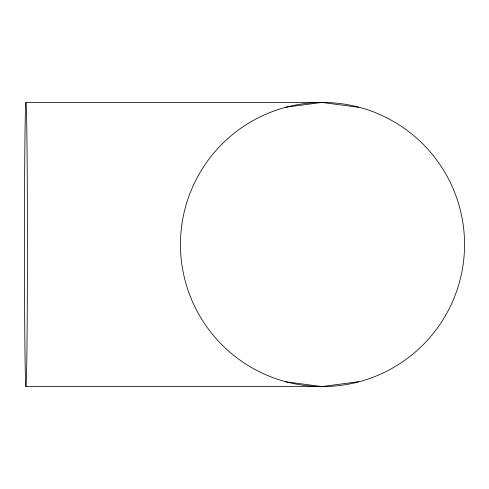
<?xml version="1.0" encoding="UTF-8"?>
<svg xmlns="http://www.w3.org/2000/svg" width="489" height="489" viewBox="0 0 489 489"><rect width="100%" height="100%" fill="white"/><g stroke="black" fill="none" stroke-linecap="round" stroke-linejoin="round"><path stroke-width="0.73" d="M285.209 107.287L321.921 102.445L358.633 107.287M25.935 386.554A142.054 1.485 90 0 0 27.225 173.473A142.054 1.485 90 0 0 24.652 173.473A142.054 1.485 90 0 0 25.935 386.554L321.921 386.554L358.633 381.713M25.935 102.445L321.921 102.445M285.209 381.713L321.921 386.554M445.522 315.527A142.054 142.042 -90 0 0 322.508 102.445A142.054 142.042 -90 0 0 199.494 315.527A142.054 142.042 -90 0 0 445.522 315.527"/></g></svg>
